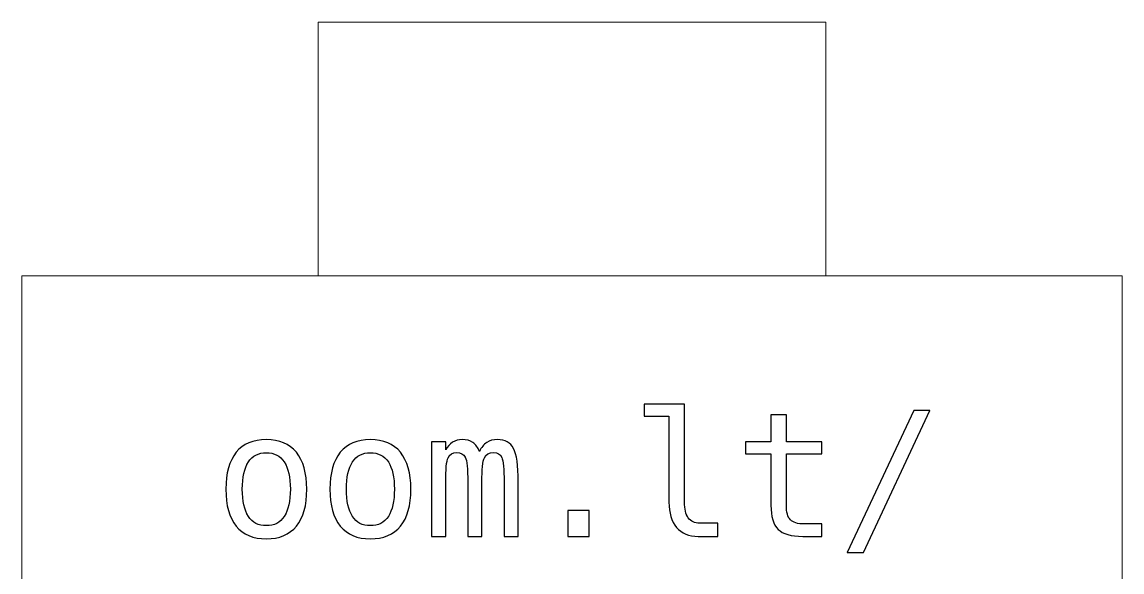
# Model space of a CAD drawing. Header units: centimetres. Extents: x -10.825 to -10.175, y -15.175 to -14.525.
# Drawn here: x -10.825 to -10.175, y -14.85 to -14.525 of the extents above; entities that cross this region are included whole.
import ezdxf

# ---------------------------------------------------------------- set-up
doc = ezdxf.new("R2010")
doc.units = ezdxf.units.CM
doc.header["$MEASUREMENT"] = 0
doc.layers.add('Layer 1', color=7, linetype='Continuous')

msp = doc.modelspace()

# ---------------------------------------------------------------- linework, layer by layer
at = {"layer": 'Layer 1', "color": 7, "lineweight": 9}
msp.add_open_spline([(-10.65, -14.675), (-10.65, -14.675), (-10.65, -14.525), (-10.65, -14.525), (-10.65, -14.525), (-10.65, -14.525), (-10.35, -14.525), (-10.35, -14.525), (-10.35, -14.525), (-10.35, -14.525), (-10.35, -14.675), (-10.35, -14.675), (-10.35, -14.675), (-10.35, -14.675), (-10.65, -14.675), (-10.65, -14.675)], degree=3, knots=[0, 0, 0, 0, 0.25, 0.25, 0.25, 0.25, 0.5, 0.5, 0.5, 0.5, 0.75, 0.75, 0.75, 0.75, 1, 1, 1, 1], dxfattribs=at)
at = {"layer": 'Layer 1', "color": 250, "lineweight": 9}
msp.add_open_spline([(-10.825, -15.025), (-10.825, -15.025), (-10.825, -14.675), (-10.825, -14.675), (-10.825, -14.675), (-10.825, -14.675), (-10.175, -14.675), (-10.175, -14.675), (-10.175, -14.675), (-10.175, -14.675), (-10.175, -15.025), (-10.175, -15.025), (-10.175, -15.025), (-10.175, -15.025), (-10.825, -15.025), (-10.825, -15.025)], degree=3, knots=[0, 0, 0, 0, 0.25, 0.25, 0.25, 0.25, 0.5, 0.5, 0.5, 0.5, 0.75, 0.75, 0.75, 0.75, 1, 1, 1, 1], dxfattribs=at)
at = {"layer": 'Layer 1', "color": 250}
for points, knots in [([(-10.43354, -14.8087), (-10.43354, -14.81282), (-10.43279, -14.81592), (-10.43128, -14.81801), (-10.43128, -14.81801), (-10.42976, -14.8201), (-10.42753, -14.82116), (-10.42457, -14.82116), (-10.42457, -14.82116), (-10.42457, -14.82116), (-10.41385, -14.82116), (-10.41385, -14.82116), (-10.41385, -14.82116), (-10.41385, -14.82116), (-10.41385, -14.82894), (-10.41385, -14.82894), (-10.41385, -14.82894), (-10.41385, -14.82894), (-10.42546, -14.82894), (-10.42546, -14.82894), (-10.42546, -14.82894), (-10.43095, -14.82894), (-10.43519, -14.82717), (-10.43821, -14.82365), (-10.43821, -14.82365), (-10.44122, -14.82012), (-10.44272, -14.81513), (-10.44272, -14.8087), (-10.44272, -14.8087), (-10.44272, -14.8087), (-10.44272, -14.75797), (-10.44272, -14.75797), (-10.44272, -14.75797), (-10.44272, -14.75797), (-10.45743, -14.75797), (-10.45743, -14.75797), (-10.45743, -14.75797), (-10.45743, -14.75797), (-10.45743, -14.75079), (-10.45743, -14.75079), (-10.45743, -14.75079), (-10.45743, -14.75079), (-10.43354, -14.75079), (-10.43354, -14.75079), (-10.43354, -14.75079), (-10.43354, -14.75079), (-10.43354, -14.8087), (-10.43354, -14.8087)], [0, 0, 0, 0, 0.083333, 0.083333, 0.083333, 0.083333, 0.166667, 0.166667, 0.166667, 0.166667, 0.25, 0.25, 0.25, 0.25, 0.333333, 0.333333, 0.333333, 0.333333, 0.416667, 0.416667, 0.416667, 0.416667, 0.5, 0.5, 0.5, 0.5, 0.583333, 0.583333, 0.583333, 0.583333, 0.666667, 0.666667, 0.666667, 0.666667, 0.75, 0.75, 0.75, 0.75, 0.833333, 0.833333, 0.833333, 0.833333, 0.916667, 0.916667, 0.916667, 0.916667, 1, 1, 1, 1]), ([(-10.43354, -14.8087), (-10.43354, -14.81282), (-10.43279, -14.81592), (-10.43128, -14.81801), (-10.43128, -14.81801), (-10.42976, -14.8201), (-10.42753, -14.82116), (-10.42457, -14.82116), (-10.42457, -14.82116), (-10.42457, -14.82116), (-10.41385, -14.82116), (-10.41385, -14.82116), (-10.41385, -14.82116), (-10.41385, -14.82116), (-10.41385, -14.82894), (-10.41385, -14.82894), (-10.41385, -14.82894), (-10.41385, -14.82894), (-10.42546, -14.82894), (-10.42546, -14.82894), (-10.42546, -14.82894), (-10.43095, -14.82894), (-10.43519, -14.82717), (-10.43821, -14.82365), (-10.43821, -14.82365), (-10.44122, -14.82012), (-10.44272, -14.81513), (-10.44272, -14.8087), (-10.44272, -14.8087), (-10.44272, -14.8087), (-10.44272, -14.75797), (-10.44272, -14.75797), (-10.44272, -14.75797), (-10.44272, -14.75797), (-10.45743, -14.75797), (-10.45743, -14.75797), (-10.45743, -14.75797), (-10.45743, -14.75797), (-10.45743, -14.75079), (-10.45743, -14.75079), (-10.45743, -14.75079), (-10.45743, -14.75079), (-10.43354, -14.75079), (-10.43354, -14.75079), (-10.43354, -14.75079), (-10.43354, -14.75079), (-10.43354, -14.8087), (-10.43354, -14.8087)], [0, 0, 0, 0, 0.083333, 0.083333, 0.083333, 0.083333, 0.166667, 0.166667, 0.166667, 0.166667, 0.25, 0.25, 0.25, 0.25, 0.333333, 0.333333, 0.333333, 0.333333, 0.416667, 0.416667, 0.416667, 0.416667, 0.5, 0.5, 0.5, 0.5, 0.583333, 0.583333, 0.583333, 0.583333, 0.666667, 0.666667, 0.666667, 0.666667, 0.75, 0.75, 0.75, 0.75, 0.833333, 0.833333, 0.833333, 0.833333, 0.916667, 0.916667, 0.916667, 0.916667, 1, 1, 1, 1]), ([(-10.29808, -14.75448), (-10.29808, -14.75448), (-10.2886, -14.75448), (-10.2886, -14.75448), (-10.2886, -14.75448), (-10.2886, -14.75448), (-10.32781, -14.83842), (-10.32781, -14.83842), (-10.32781, -14.83842), (-10.32781, -14.83842), (-10.33734, -14.83842), (-10.33734, -14.83842), (-10.33734, -14.83842), (-10.33734, -14.83842), (-10.29808, -14.75448), (-10.29808, -14.75448)], [0, 0, 0, 0, 0.25, 0.25, 0.25, 0.25, 0.5, 0.5, 0.5, 0.5, 0.75, 0.75, 0.75, 0.75, 1, 1, 1, 1]), ([(-10.29808, -14.75448), (-10.29808, -14.75448), (-10.2886, -14.75448), (-10.2886, -14.75448), (-10.2886, -14.75448), (-10.2886, -14.75448), (-10.32781, -14.83842), (-10.32781, -14.83842), (-10.32781, -14.83842), (-10.32781, -14.83842), (-10.33734, -14.83842), (-10.33734, -14.83842), (-10.33734, -14.83842), (-10.33734, -14.83842), (-10.29808, -14.75448), (-10.29808, -14.75448)], [0, 0, 0, 0, 0.25, 0.25, 0.25, 0.25, 0.5, 0.5, 0.5, 0.5, 0.75, 0.75, 0.75, 0.75, 1, 1, 1, 1]), ([(-10.3733, -14.75722), (-10.3733, -14.75722), (-10.3733, -14.77309), (-10.3733, -14.77309), (-10.3733, -14.77309), (-10.3733, -14.77309), (-10.35244, -14.77309), (-10.35244, -14.77309), (-10.35244, -14.77309), (-10.35244, -14.77309), (-10.35244, -14.78022), (-10.35244, -14.78022), (-10.35244, -14.78022), (-10.35244, -14.78022), (-10.3733, -14.78022), (-10.3733, -14.78022), (-10.3733, -14.78022), (-10.3733, -14.78022), (-10.3733, -14.81054), (-10.3733, -14.81054), (-10.3733, -14.81054), (-10.3733, -14.81466), (-10.37251, -14.81753), (-10.37095, -14.81915), (-10.37095, -14.81915), (-10.36938, -14.82079), (-10.36666, -14.8216), (-10.36277, -14.8216), (-10.36277, -14.8216), (-10.36277, -14.8216), (-10.35244, -14.8216), (-10.35244, -14.8216), (-10.35244, -14.8216), (-10.35244, -14.8216), (-10.35244, -14.82894), (-10.35244, -14.82894), (-10.35244, -14.82894), (-10.35244, -14.82894), (-10.36366, -14.82894), (-10.36366, -14.82894), (-10.36366, -14.82894), (-10.37055, -14.82894), (-10.37541, -14.82756), (-10.37823, -14.8248), (-10.37823, -14.8248), (-10.38106, -14.82205), (-10.38247, -14.81728), (-10.38247, -14.81054), (-10.38247, -14.81054), (-10.38247, -14.81054), (-10.38247, -14.78022), (-10.38247, -14.78022), (-10.38247, -14.78022), (-10.38247, -14.78022), (-10.39738, -14.78022), (-10.39738, -14.78022), (-10.39738, -14.78022), (-10.39738, -14.78022), (-10.39738, -14.77309), (-10.39738, -14.77309), (-10.39738, -14.77309), (-10.39738, -14.77309), (-10.38247, -14.77309), (-10.38247, -14.77309), (-10.38247, -14.77309), (-10.38247, -14.77309), (-10.38247, -14.75722), (-10.38247, -14.75722), (-10.38247, -14.75722), (-10.38247, -14.75722), (-10.3733, -14.75722), (-10.3733, -14.75722)], [0, 0, 0, 0, 0.055556, 0.055556, 0.055556, 0.055556, 0.111111, 0.111111, 0.111111, 0.111111, 0.166667, 0.166667, 0.166667, 0.166667, 0.222222, 0.222222, 0.222222, 0.222222, 0.277778, 0.277778, 0.277778, 0.277778, 0.333333, 0.333333, 0.333333, 0.333333, 0.388889, 0.388889, 0.388889, 0.388889, 0.444444, 0.444444, 0.444444, 0.444444, 0.5, 0.5, 0.5, 0.5, 0.555556, 0.555556, 0.555556, 0.555556, 0.611111, 0.611111, 0.611111, 0.611111, 0.666667, 0.666667, 0.666667, 0.666667, 0.722222, 0.722222, 0.722222, 0.722222, 0.777778, 0.777778, 0.777778, 0.777778, 0.833333, 0.833333, 0.833333, 0.833333, 0.888889, 0.888889, 0.888889, 0.888889, 0.944444, 0.944444, 0.944444, 0.944444, 1, 1, 1, 1]), ([(-10.3733, -14.75722), (-10.3733, -14.75722), (-10.3733, -14.77309), (-10.3733, -14.77309), (-10.3733, -14.77309), (-10.3733, -14.77309), (-10.35244, -14.77309), (-10.35244, -14.77309), (-10.35244, -14.77309), (-10.35244, -14.77309), (-10.35244, -14.78022), (-10.35244, -14.78022), (-10.35244, -14.78022), (-10.35244, -14.78022), (-10.3733, -14.78022), (-10.3733, -14.78022), (-10.3733, -14.78022), (-10.3733, -14.78022), (-10.3733, -14.81054), (-10.3733, -14.81054), (-10.3733, -14.81054), (-10.3733, -14.81466), (-10.37251, -14.81753), (-10.37095, -14.81915), (-10.37095, -14.81915), (-10.36938, -14.82079), (-10.36666, -14.8216), (-10.36277, -14.8216), (-10.36277, -14.8216), (-10.36277, -14.8216), (-10.35244, -14.8216), (-10.35244, -14.8216), (-10.35244, -14.8216), (-10.35244, -14.8216), (-10.35244, -14.82894), (-10.35244, -14.82894), (-10.35244, -14.82894), (-10.35244, -14.82894), (-10.36366, -14.82894), (-10.36366, -14.82894), (-10.36366, -14.82894), (-10.37055, -14.82894), (-10.37541, -14.82756), (-10.37823, -14.8248), (-10.37823, -14.8248), (-10.38106, -14.82205), (-10.38247, -14.81728), (-10.38247, -14.81054), (-10.38247, -14.81054), (-10.38247, -14.81054), (-10.38247, -14.78022), (-10.38247, -14.78022), (-10.38247, -14.78022), (-10.38247, -14.78022), (-10.39738, -14.78022), (-10.39738, -14.78022), (-10.39738, -14.78022), (-10.39738, -14.78022), (-10.39738, -14.77309), (-10.39738, -14.77309), (-10.39738, -14.77309), (-10.39738, -14.77309), (-10.38247, -14.77309), (-10.38247, -14.77309), (-10.38247, -14.77309), (-10.38247, -14.77309), (-10.38247, -14.75722), (-10.38247, -14.75722), (-10.38247, -14.75722), (-10.38247, -14.75722), (-10.3733, -14.75722), (-10.3733, -14.75722)], [0, 0, 0, 0, 0.055556, 0.055556, 0.055556, 0.055556, 0.111111, 0.111111, 0.111111, 0.111111, 0.166667, 0.166667, 0.166667, 0.166667, 0.222222, 0.222222, 0.222222, 0.222222, 0.277778, 0.277778, 0.277778, 0.277778, 0.333333, 0.333333, 0.333333, 0.333333, 0.388889, 0.388889, 0.388889, 0.388889, 0.444444, 0.444444, 0.444444, 0.444444, 0.5, 0.5, 0.5, 0.5, 0.555556, 0.555556, 0.555556, 0.555556, 0.611111, 0.611111, 0.611111, 0.611111, 0.666667, 0.666667, 0.666667, 0.666667, 0.722222, 0.722222, 0.722222, 0.722222, 0.777778, 0.777778, 0.777778, 0.777778, 0.833333, 0.833333, 0.833333, 0.833333, 0.888889, 0.888889, 0.888889, 0.888889, 0.944444, 0.944444, 0.944444, 0.944444, 1, 1, 1, 1]), ([(-10.68064, -14.77174), (-10.6729, -14.77174), (-10.66697, -14.77424), (-10.66287, -14.77927), (-10.66287, -14.77927), (-10.65877, -14.78429), (-10.65671, -14.79156), (-10.65671, -14.80106), (-10.65671, -14.80106), (-10.65671, -14.81061), (-10.65875, -14.81787), (-10.66284, -14.82288), (-10.66284, -14.82288), (-10.66694, -14.82788), (-10.67286, -14.83039), (-10.68064, -14.83039), (-10.68064, -14.83039), (-10.68841, -14.83039), (-10.69431, -14.82788), (-10.69842, -14.82288), (-10.69842, -14.82288), (-10.7025, -14.81787), (-10.70454, -14.81061), (-10.70454, -14.80106), (-10.70454, -14.80106), (-10.70454, -14.79156), (-10.7025, -14.78429), (-10.69842, -14.77927), (-10.69842, -14.77927), (-10.69431, -14.77424), (-10.68841, -14.77174), (-10.68064, -14.77174)], [0, 0, 0, 0, 0.125, 0.125, 0.125, 0.125, 0.25, 0.25, 0.25, 0.25, 0.375, 0.375, 0.375, 0.375, 0.5, 0.5, 0.5, 0.5, 0.625, 0.625, 0.625, 0.625, 0.75, 0.75, 0.75, 0.75, 0.875, 0.875, 0.875, 0.875, 1, 1, 1, 1]), ([(-10.68064, -14.77174), (-10.6729, -14.77174), (-10.66697, -14.77424), (-10.66287, -14.77927), (-10.66287, -14.77927), (-10.65877, -14.78429), (-10.65671, -14.79156), (-10.65671, -14.80106), (-10.65671, -14.80106), (-10.65671, -14.81061), (-10.65875, -14.81787), (-10.66284, -14.82288), (-10.66284, -14.82288), (-10.66694, -14.82788), (-10.67286, -14.83039), (-10.68064, -14.83039), (-10.68064, -14.83039), (-10.68841, -14.83039), (-10.69431, -14.82788), (-10.69842, -14.82288), (-10.69842, -14.82288), (-10.7025, -14.81787), (-10.70454, -14.81061), (-10.70454, -14.80106), (-10.70454, -14.80106), (-10.70454, -14.79156), (-10.7025, -14.78429), (-10.69842, -14.77927), (-10.69842, -14.77927), (-10.69431, -14.77424), (-10.68841, -14.77174), (-10.68064, -14.77174)], [0, 0, 0, 0, 0.125, 0.125, 0.125, 0.125, 0.25, 0.25, 0.25, 0.25, 0.375, 0.375, 0.375, 0.375, 0.5, 0.5, 0.5, 0.5, 0.625, 0.625, 0.625, 0.625, 0.75, 0.75, 0.75, 0.75, 0.875, 0.875, 0.875, 0.875, 1, 1, 1, 1]), ([(-10.61915, -14.77174), (-10.61141, -14.77174), (-10.60548, -14.77424), (-10.60138, -14.77927), (-10.60138, -14.77927), (-10.59728, -14.78429), (-10.59522, -14.79156), (-10.59522, -14.80106), (-10.59522, -14.80106), (-10.59522, -14.81061), (-10.59726, -14.81787), (-10.60135, -14.82288), (-10.60135, -14.82288), (-10.60545, -14.82788), (-10.61137, -14.83039), (-10.61915, -14.83039), (-10.61915, -14.83039), (-10.62692, -14.83039), (-10.63282, -14.82788), (-10.63693, -14.82288), (-10.63693, -14.82288), (-10.64101, -14.81787), (-10.64305, -14.81061), (-10.64305, -14.80106), (-10.64305, -14.80106), (-10.64305, -14.79156), (-10.64101, -14.78429), (-10.63693, -14.77927), (-10.63693, -14.77927), (-10.63282, -14.77424), (-10.62692, -14.77174), (-10.61915, -14.77174)], [0, 0, 0, 0, 0.125, 0.125, 0.125, 0.125, 0.25, 0.25, 0.25, 0.25, 0.375, 0.375, 0.375, 0.375, 0.5, 0.5, 0.5, 0.5, 0.625, 0.625, 0.625, 0.625, 0.75, 0.75, 0.75, 0.75, 0.875, 0.875, 0.875, 0.875, 1, 1, 1, 1]), ([(-10.61915, -14.77174), (-10.61141, -14.77174), (-10.60548, -14.77424), (-10.60138, -14.77927), (-10.60138, -14.77927), (-10.59728, -14.78429), (-10.59522, -14.79156), (-10.59522, -14.80106), (-10.59522, -14.80106), (-10.59522, -14.81061), (-10.59726, -14.81787), (-10.60135, -14.82288), (-10.60135, -14.82288), (-10.60545, -14.82788), (-10.61137, -14.83039), (-10.61915, -14.83039), (-10.61915, -14.83039), (-10.62692, -14.83039), (-10.63282, -14.82788), (-10.63693, -14.82288), (-10.63693, -14.82288), (-10.64101, -14.81787), (-10.64305, -14.81061), (-10.64305, -14.80106), (-10.64305, -14.80106), (-10.64305, -14.79156), (-10.64101, -14.78429), (-10.63693, -14.77927), (-10.63693, -14.77927), (-10.63282, -14.77424), (-10.62692, -14.77174), (-10.61915, -14.77174)], [0, 0, 0, 0, 0.125, 0.125, 0.125, 0.125, 0.25, 0.25, 0.25, 0.25, 0.375, 0.375, 0.375, 0.375, 0.5, 0.5, 0.5, 0.5, 0.625, 0.625, 0.625, 0.625, 0.75, 0.75, 0.75, 0.75, 0.875, 0.875, 0.875, 0.875, 1, 1, 1, 1]), ([(-10.55468, -14.77877), (-10.55356, -14.77637), (-10.55211, -14.7746), (-10.55036, -14.77346), (-10.55036, -14.77346), (-10.54862, -14.77232), (-10.54651, -14.77174), (-10.54406, -14.77174), (-10.54406, -14.77174), (-10.53957, -14.77174), (-10.5364, -14.77348), (-10.53456, -14.77695), (-10.53456, -14.77695), (-10.53271, -14.78042), (-10.53179, -14.78696), (-10.53179, -14.79658), (-10.53179, -14.79658), (-10.53179, -14.79658), (-10.53179, -14.82894), (-10.53179, -14.82894), (-10.53179, -14.82894), (-10.53179, -14.82894), (-10.54016, -14.82894), (-10.54016, -14.82894), (-10.54016, -14.82894), (-10.54016, -14.82894), (-10.54016, -14.79697), (-10.54016, -14.79697), (-10.54016, -14.79697), (-10.54016, -14.78909), (-10.54061, -14.7842), (-10.54149, -14.78228), (-10.54149, -14.78228), (-10.54236, -14.78037), (-10.54398, -14.77942), (-10.54631, -14.77942), (-10.54631, -14.77942), (-10.54896, -14.77942), (-10.55079, -14.78044), (-10.55177, -14.78248), (-10.55177, -14.78248), (-10.55274, -14.78453), (-10.55324, -14.78936), (-10.55324, -14.79697), (-10.55324, -14.79697), (-10.55324, -14.79697), (-10.55324, -14.82894), (-10.55324, -14.82894), (-10.55324, -14.82894), (-10.55324, -14.82894), (-10.56161, -14.82894), (-10.56161, -14.82894), (-10.56161, -14.82894), (-10.56161, -14.82894), (-10.56161, -14.79697), (-10.56161, -14.79697), (-10.56161, -14.79697), (-10.56161, -14.78899), (-10.56209, -14.78407), (-10.56304, -14.78221), (-10.56304, -14.78221), (-10.56398, -14.78036), (-10.56568, -14.77942), (-10.56815, -14.77942), (-10.56815, -14.77942), (-10.57058, -14.77942), (-10.57227, -14.78044), (-10.57321, -14.78248), (-10.57321, -14.78248), (-10.57416, -14.78453), (-10.57464, -14.78936), (-10.57464, -14.79697), (-10.57464, -14.79697), (-10.57464, -14.79697), (-10.57464, -14.82894), (-10.57464, -14.82894), (-10.57464, -14.82894), (-10.57464, -14.82894), (-10.58296, -14.82894), (-10.58296, -14.82894), (-10.58296, -14.82894), (-10.58296, -14.82894), (-10.58296, -14.77309), (-10.58296, -14.77309), (-10.58296, -14.77309), (-10.58296, -14.77309), (-10.57464, -14.77309), (-10.57464, -14.77309), (-10.57464, -14.77309), (-10.57464, -14.77309), (-10.57464, -14.77787), (-10.57464, -14.77787), (-10.57464, -14.77787), (-10.57355, -14.77588), (-10.57217, -14.77436), (-10.57052, -14.77331), (-10.57052, -14.77331), (-10.56888, -14.77227), (-10.56701, -14.77174), (-10.56491, -14.77174), (-10.56491, -14.77174), (-10.56238, -14.77174), (-10.56028, -14.77232), (-10.5586, -14.77348), (-10.5586, -14.77348), (-10.55691, -14.77465), (-10.55562, -14.77641), (-10.55468, -14.77877)], [0, 0, 0, 0, 0.037037, 0.037037, 0.037037, 0.037037, 0.074074, 0.074074, 0.074074, 0.074074, 0.111111, 0.111111, 0.111111, 0.111111, 0.148148, 0.148148, 0.148148, 0.148148, 0.185185, 0.185185, 0.185185, 0.185185, 0.222222, 0.222222, 0.222222, 0.222222, 0.259259, 0.259259, 0.259259, 0.259259, 0.296296, 0.296296, 0.296296, 0.296296, 0.333333, 0.333333, 0.333333, 0.333333, 0.37037, 0.37037, 0.37037, 0.37037, 0.407407, 0.407407, 0.407407, 0.407407, 0.444444, 0.444444, 0.444444, 0.444444, 0.481481, 0.481481, 0.481481, 0.481481, 0.518519, 0.518519, 0.518519, 0.518519, 0.555556, 0.555556, 0.555556, 0.555556, 0.592593, 0.592593, 0.592593, 0.592593, 0.62963, 0.62963, 0.62963, 0.62963, 0.666667, 0.666667, 0.666667, 0.666667, 0.703704, 0.703704, 0.703704, 0.703704, 0.740741, 0.740741, 0.740741, 0.740741, 0.777778, 0.777778, 0.777778, 0.777778, 0.814815, 0.814815, 0.814815, 0.814815, 0.851852, 0.851852, 0.851852, 0.851852, 0.888889, 0.888889, 0.888889, 0.888889, 0.925926, 0.925926, 0.925926, 0.925926, 0.962963, 0.962963, 0.962963, 0.962963, 1, 1, 1, 1]), ([(-10.55468, -14.77877), (-10.55356, -14.77637), (-10.55211, -14.7746), (-10.55036, -14.77346), (-10.55036, -14.77346), (-10.54862, -14.77232), (-10.54651, -14.77174), (-10.54406, -14.77174), (-10.54406, -14.77174), (-10.53957, -14.77174), (-10.5364, -14.77348), (-10.53456, -14.77695), (-10.53456, -14.77695), (-10.53271, -14.78042), (-10.53179, -14.78696), (-10.53179, -14.79658), (-10.53179, -14.79658), (-10.53179, -14.79658), (-10.53179, -14.82894), (-10.53179, -14.82894), (-10.53179, -14.82894), (-10.53179, -14.82894), (-10.54016, -14.82894), (-10.54016, -14.82894), (-10.54016, -14.82894), (-10.54016, -14.82894), (-10.54016, -14.79697), (-10.54016, -14.79697), (-10.54016, -14.79697), (-10.54016, -14.78909), (-10.54061, -14.7842), (-10.54149, -14.78228), (-10.54149, -14.78228), (-10.54236, -14.78037), (-10.54398, -14.77942), (-10.54631, -14.77942), (-10.54631, -14.77942), (-10.54896, -14.77942), (-10.55079, -14.78044), (-10.55177, -14.78248), (-10.55177, -14.78248), (-10.55274, -14.78453), (-10.55324, -14.78936), (-10.55324, -14.79697), (-10.55324, -14.79697), (-10.55324, -14.79697), (-10.55324, -14.82894), (-10.55324, -14.82894), (-10.55324, -14.82894), (-10.55324, -14.82894), (-10.56161, -14.82894), (-10.56161, -14.82894), (-10.56161, -14.82894), (-10.56161, -14.82894), (-10.56161, -14.79697), (-10.56161, -14.79697), (-10.56161, -14.79697), (-10.56161, -14.78899), (-10.56209, -14.78407), (-10.56304, -14.78221), (-10.56304, -14.78221), (-10.56398, -14.78036), (-10.56568, -14.77942), (-10.56815, -14.77942), (-10.56815, -14.77942), (-10.57058, -14.77942), (-10.57227, -14.78044), (-10.57321, -14.78248), (-10.57321, -14.78248), (-10.57416, -14.78453), (-10.57464, -14.78936), (-10.57464, -14.79697), (-10.57464, -14.79697), (-10.57464, -14.79697), (-10.57464, -14.82894), (-10.57464, -14.82894), (-10.57464, -14.82894), (-10.57464, -14.82894), (-10.58296, -14.82894), (-10.58296, -14.82894), (-10.58296, -14.82894), (-10.58296, -14.82894), (-10.58296, -14.77309), (-10.58296, -14.77309), (-10.58296, -14.77309), (-10.58296, -14.77309), (-10.57464, -14.77309), (-10.57464, -14.77309), (-10.57464, -14.77309), (-10.57464, -14.77309), (-10.57464, -14.77787), (-10.57464, -14.77787), (-10.57464, -14.77787), (-10.57355, -14.77588), (-10.57217, -14.77436), (-10.57052, -14.77331), (-10.57052, -14.77331), (-10.56888, -14.77227), (-10.56701, -14.77174), (-10.56491, -14.77174), (-10.56491, -14.77174), (-10.56238, -14.77174), (-10.56028, -14.77232), (-10.5586, -14.77348), (-10.5586, -14.77348), (-10.55691, -14.77465), (-10.55562, -14.77641), (-10.55468, -14.77877)], [0, 0, 0, 0, 0.037037, 0.037037, 0.037037, 0.037037, 0.074074, 0.074074, 0.074074, 0.074074, 0.111111, 0.111111, 0.111111, 0.111111, 0.148148, 0.148148, 0.148148, 0.148148, 0.185185, 0.185185, 0.185185, 0.185185, 0.222222, 0.222222, 0.222222, 0.222222, 0.259259, 0.259259, 0.259259, 0.259259, 0.296296, 0.296296, 0.296296, 0.296296, 0.333333, 0.333333, 0.333333, 0.333333, 0.37037, 0.37037, 0.37037, 0.37037, 0.407407, 0.407407, 0.407407, 0.407407, 0.444444, 0.444444, 0.444444, 0.444444, 0.481481, 0.481481, 0.481481, 0.481481, 0.518519, 0.518519, 0.518519, 0.518519, 0.555556, 0.555556, 0.555556, 0.555556, 0.592593, 0.592593, 0.592593, 0.592593, 0.62963, 0.62963, 0.62963, 0.62963, 0.666667, 0.666667, 0.666667, 0.666667, 0.703704, 0.703704, 0.703704, 0.703704, 0.740741, 0.740741, 0.740741, 0.740741, 0.777778, 0.777778, 0.777778, 0.777778, 0.814815, 0.814815, 0.814815, 0.814815, 0.851852, 0.851852, 0.851852, 0.851852, 0.888889, 0.888889, 0.888889, 0.888889, 0.925926, 0.925926, 0.925926, 0.925926, 0.962963, 0.962963, 0.962963, 0.962963, 1, 1, 1, 1]), ([(-10.68064, -14.77952), (-10.68531, -14.77952), (-10.68883, -14.78133), (-10.69123, -14.78495), (-10.69123, -14.78495), (-10.69363, -14.78858), (-10.69482, -14.79396), (-10.69482, -14.80106), (-10.69482, -14.80106), (-10.69482, -14.80814), (-10.69363, -14.8135), (-10.69123, -14.81714), (-10.69123, -14.81714), (-10.68883, -14.82079), (-10.68531, -14.82261), (-10.68064, -14.82261), (-10.68064, -14.82261), (-10.67596, -14.82261), (-10.67242, -14.82079), (-10.67002, -14.81714), (-10.67002, -14.81714), (-10.66762, -14.8135), (-10.66643, -14.80814), (-10.66643, -14.80106), (-10.66643, -14.80106), (-10.66643, -14.79396), (-10.66762, -14.78858), (-10.67002, -14.78495), (-10.67002, -14.78495), (-10.67242, -14.78133), (-10.67596, -14.77952), (-10.68064, -14.77952)], [0, 0, 0, 0, 0.125, 0.125, 0.125, 0.125, 0.25, 0.25, 0.25, 0.25, 0.375, 0.375, 0.375, 0.375, 0.5, 0.5, 0.5, 0.5, 0.625, 0.625, 0.625, 0.625, 0.75, 0.75, 0.75, 0.75, 0.875, 0.875, 0.875, 0.875, 1, 1, 1, 1]), ([(-10.68064, -14.77952), (-10.68531, -14.77952), (-10.68883, -14.78133), (-10.69123, -14.78495), (-10.69123, -14.78495), (-10.69363, -14.78858), (-10.69482, -14.79396), (-10.69482, -14.80106), (-10.69482, -14.80106), (-10.69482, -14.80814), (-10.69363, -14.8135), (-10.69123, -14.81714), (-10.69123, -14.81714), (-10.68883, -14.82079), (-10.68531, -14.82261), (-10.68064, -14.82261), (-10.68064, -14.82261), (-10.67596, -14.82261), (-10.67242, -14.82079), (-10.67002, -14.81714), (-10.67002, -14.81714), (-10.66762, -14.8135), (-10.66643, -14.80814), (-10.66643, -14.80106), (-10.66643, -14.80106), (-10.66643, -14.79396), (-10.66762, -14.78858), (-10.67002, -14.78495), (-10.67002, -14.78495), (-10.67242, -14.78133), (-10.67596, -14.77952), (-10.68064, -14.77952)], [0, 0, 0, 0, 0.125, 0.125, 0.125, 0.125, 0.25, 0.25, 0.25, 0.25, 0.375, 0.375, 0.375, 0.375, 0.5, 0.5, 0.5, 0.5, 0.625, 0.625, 0.625, 0.625, 0.75, 0.75, 0.75, 0.75, 0.875, 0.875, 0.875, 0.875, 1, 1, 1, 1]), ([(-10.61915, -14.77952), (-10.62382, -14.77952), (-10.62734, -14.78133), (-10.62974, -14.78495), (-10.62974, -14.78495), (-10.63214, -14.78858), (-10.63333, -14.79396), (-10.63333, -14.80106), (-10.63333, -14.80106), (-10.63333, -14.80814), (-10.63214, -14.8135), (-10.62974, -14.81714), (-10.62974, -14.81714), (-10.62734, -14.82079), (-10.62382, -14.82261), (-10.61915, -14.82261), (-10.61915, -14.82261), (-10.61447, -14.82261), (-10.61093, -14.82079), (-10.60853, -14.81714), (-10.60853, -14.81714), (-10.60613, -14.8135), (-10.60494, -14.80814), (-10.60494, -14.80106), (-10.60494, -14.80106), (-10.60494, -14.79396), (-10.60613, -14.78858), (-10.60853, -14.78495), (-10.60853, -14.78495), (-10.61093, -14.78133), (-10.61447, -14.77952), (-10.61915, -14.77952)], [0, 0, 0, 0, 0.125, 0.125, 0.125, 0.125, 0.25, 0.25, 0.25, 0.25, 0.375, 0.375, 0.375, 0.375, 0.5, 0.5, 0.5, 0.5, 0.625, 0.625, 0.625, 0.625, 0.75, 0.75, 0.75, 0.75, 0.875, 0.875, 0.875, 0.875, 1, 1, 1, 1]), ([(-10.61915, -14.77952), (-10.62382, -14.77952), (-10.62734, -14.78133), (-10.62974, -14.78495), (-10.62974, -14.78495), (-10.63214, -14.78858), (-10.63333, -14.79396), (-10.63333, -14.80106), (-10.63333, -14.80106), (-10.63333, -14.80814), (-10.63214, -14.8135), (-10.62974, -14.81714), (-10.62974, -14.81714), (-10.62734, -14.82079), (-10.62382, -14.82261), (-10.61915, -14.82261), (-10.61915, -14.82261), (-10.61447, -14.82261), (-10.61093, -14.82079), (-10.60853, -14.81714), (-10.60853, -14.81714), (-10.60613, -14.8135), (-10.60494, -14.80814), (-10.60494, -14.80106), (-10.60494, -14.80106), (-10.60494, -14.79396), (-10.60613, -14.78858), (-10.60853, -14.78495), (-10.60853, -14.78495), (-10.61093, -14.78133), (-10.61447, -14.77952), (-10.61915, -14.77952)], [0, 0, 0, 0, 0.125, 0.125, 0.125, 0.125, 0.25, 0.25, 0.25, 0.25, 0.375, 0.375, 0.375, 0.375, 0.5, 0.5, 0.5, 0.5, 0.625, 0.625, 0.625, 0.625, 0.75, 0.75, 0.75, 0.75, 0.875, 0.875, 0.875, 0.875, 1, 1, 1, 1]), ([(-10.50251, -14.81372), (-10.50251, -14.81372), (-10.48994, -14.81372), (-10.48994, -14.81372), (-10.48994, -14.81372), (-10.48994, -14.81372), (-10.48994, -14.82894), (-10.48994, -14.82894), (-10.48994, -14.82894), (-10.48994, -14.82894), (-10.50251, -14.82894), (-10.50251, -14.82894), (-10.50251, -14.82894), (-10.50251, -14.82894), (-10.50251, -14.81372), (-10.50251, -14.81372)], [0, 0, 0, 0, 0.25, 0.25, 0.25, 0.25, 0.5, 0.5, 0.5, 0.5, 0.75, 0.75, 0.75, 0.75, 1, 1, 1, 1]), ([(-10.50251, -14.81372), (-10.50251, -14.81372), (-10.48994, -14.81372), (-10.48994, -14.81372), (-10.48994, -14.81372), (-10.48994, -14.81372), (-10.48994, -14.82894), (-10.48994, -14.82894), (-10.48994, -14.82894), (-10.48994, -14.82894), (-10.50251, -14.82894), (-10.50251, -14.82894), (-10.50251, -14.82894), (-10.50251, -14.82894), (-10.50251, -14.81372), (-10.50251, -14.81372)], [0, 0, 0, 0, 0.25, 0.25, 0.25, 0.25, 0.5, 0.5, 0.5, 0.5, 0.75, 0.75, 0.75, 0.75, 1, 1, 1, 1])]:
    msp.add_open_spline(points, degree=3, knots=knots, dxfattribs=at)
at = {"layer": 'Layer 1', "color": 7, "lineweight": 20}
for points, knots in [([(-10.43354, -14.8087), (-10.43354, -14.81282), (-10.43279, -14.81592), (-10.43128, -14.81801), (-10.43128, -14.81801), (-10.42976, -14.8201), (-10.42753, -14.82116), (-10.42457, -14.82116), (-10.42457, -14.82116), (-10.42457, -14.82116), (-10.41385, -14.82116), (-10.41385, -14.82116), (-10.41385, -14.82116), (-10.41385, -14.82116), (-10.41385, -14.82894), (-10.41385, -14.82894), (-10.41385, -14.82894), (-10.41385, -14.82894), (-10.42546, -14.82894), (-10.42546, -14.82894), (-10.42546, -14.82894), (-10.43095, -14.82894), (-10.43519, -14.82717), (-10.43821, -14.82365), (-10.43821, -14.82365), (-10.44122, -14.82012), (-10.44272, -14.81513), (-10.44272, -14.8087), (-10.44272, -14.8087), (-10.44272, -14.8087), (-10.44272, -14.75797), (-10.44272, -14.75797), (-10.44272, -14.75797), (-10.44272, -14.75797), (-10.45743, -14.75797), (-10.45743, -14.75797), (-10.45743, -14.75797), (-10.45743, -14.75797), (-10.45743, -14.75079), (-10.45743, -14.75079), (-10.45743, -14.75079), (-10.45743, -14.75079), (-10.43354, -14.75079), (-10.43354, -14.75079), (-10.43354, -14.75079), (-10.43354, -14.75079), (-10.43354, -14.8087), (-10.43354, -14.8087)], [0, 0, 0, 0, 0.083333, 0.083333, 0.083333, 0.083333, 0.166667, 0.166667, 0.166667, 0.166667, 0.25, 0.25, 0.25, 0.25, 0.333333, 0.333333, 0.333333, 0.333333, 0.416667, 0.416667, 0.416667, 0.416667, 0.5, 0.5, 0.5, 0.5, 0.583333, 0.583333, 0.583333, 0.583333, 0.666667, 0.666667, 0.666667, 0.666667, 0.75, 0.75, 0.75, 0.75, 0.833333, 0.833333, 0.833333, 0.833333, 0.916667, 0.916667, 0.916667, 0.916667, 1, 1, 1, 1]), ([(-10.29808, -14.75448), (-10.29808, -14.75448), (-10.2886, -14.75448), (-10.2886, -14.75448), (-10.2886, -14.75448), (-10.2886, -14.75448), (-10.32781, -14.83842), (-10.32781, -14.83842), (-10.32781, -14.83842), (-10.32781, -14.83842), (-10.33734, -14.83842), (-10.33734, -14.83842), (-10.33734, -14.83842), (-10.33734, -14.83842), (-10.29808, -14.75448), (-10.29808, -14.75448)], [0, 0, 0, 0, 0.25, 0.25, 0.25, 0.25, 0.5, 0.5, 0.5, 0.5, 0.75, 0.75, 0.75, 0.75, 1, 1, 1, 1]), ([(-10.3733, -14.75722), (-10.3733, -14.75722), (-10.3733, -14.77309), (-10.3733, -14.77309), (-10.3733, -14.77309), (-10.3733, -14.77309), (-10.35244, -14.77309), (-10.35244, -14.77309), (-10.35244, -14.77309), (-10.35244, -14.77309), (-10.35244, -14.78022), (-10.35244, -14.78022), (-10.35244, -14.78022), (-10.35244, -14.78022), (-10.3733, -14.78022), (-10.3733, -14.78022), (-10.3733, -14.78022), (-10.3733, -14.78022), (-10.3733, -14.81054), (-10.3733, -14.81054), (-10.3733, -14.81054), (-10.3733, -14.81466), (-10.37251, -14.81753), (-10.37095, -14.81915), (-10.37095, -14.81915), (-10.36938, -14.82079), (-10.36666, -14.8216), (-10.36277, -14.8216), (-10.36277, -14.8216), (-10.36277, -14.8216), (-10.35244, -14.8216), (-10.35244, -14.8216), (-10.35244, -14.8216), (-10.35244, -14.8216), (-10.35244, -14.82894), (-10.35244, -14.82894), (-10.35244, -14.82894), (-10.35244, -14.82894), (-10.36366, -14.82894), (-10.36366, -14.82894), (-10.36366, -14.82894), (-10.37055, -14.82894), (-10.37541, -14.82756), (-10.37823, -14.8248), (-10.37823, -14.8248), (-10.38106, -14.82205), (-10.38247, -14.81728), (-10.38247, -14.81054), (-10.38247, -14.81054), (-10.38247, -14.81054), (-10.38247, -14.78022), (-10.38247, -14.78022), (-10.38247, -14.78022), (-10.38247, -14.78022), (-10.39738, -14.78022), (-10.39738, -14.78022), (-10.39738, -14.78022), (-10.39738, -14.78022), (-10.39738, -14.77309), (-10.39738, -14.77309), (-10.39738, -14.77309), (-10.39738, -14.77309), (-10.38247, -14.77309), (-10.38247, -14.77309), (-10.38247, -14.77309), (-10.38247, -14.77309), (-10.38247, -14.75722), (-10.38247, -14.75722), (-10.38247, -14.75722), (-10.38247, -14.75722), (-10.3733, -14.75722), (-10.3733, -14.75722)], [0, 0, 0, 0, 0.055556, 0.055556, 0.055556, 0.055556, 0.111111, 0.111111, 0.111111, 0.111111, 0.166667, 0.166667, 0.166667, 0.166667, 0.222222, 0.222222, 0.222222, 0.222222, 0.277778, 0.277778, 0.277778, 0.277778, 0.333333, 0.333333, 0.333333, 0.333333, 0.388889, 0.388889, 0.388889, 0.388889, 0.444444, 0.444444, 0.444444, 0.444444, 0.5, 0.5, 0.5, 0.5, 0.555556, 0.555556, 0.555556, 0.555556, 0.611111, 0.611111, 0.611111, 0.611111, 0.666667, 0.666667, 0.666667, 0.666667, 0.722222, 0.722222, 0.722222, 0.722222, 0.777778, 0.777778, 0.777778, 0.777778, 0.833333, 0.833333, 0.833333, 0.833333, 0.888889, 0.888889, 0.888889, 0.888889, 0.944444, 0.944444, 0.944444, 0.944444, 1, 1, 1, 1]), ([(-10.68064, -14.77174), (-10.6729, -14.77174), (-10.66697, -14.77424), (-10.66287, -14.77927), (-10.66287, -14.77927), (-10.65877, -14.78429), (-10.65671, -14.79156), (-10.65671, -14.80106), (-10.65671, -14.80106), (-10.65671, -14.81061), (-10.65875, -14.81787), (-10.66284, -14.82288), (-10.66284, -14.82288), (-10.66694, -14.82788), (-10.67286, -14.83039), (-10.68064, -14.83039), (-10.68064, -14.83039), (-10.68841, -14.83039), (-10.69431, -14.82788), (-10.69842, -14.82288), (-10.69842, -14.82288), (-10.7025, -14.81787), (-10.70454, -14.81061), (-10.70454, -14.80106), (-10.70454, -14.80106), (-10.70454, -14.79156), (-10.7025, -14.78429), (-10.69842, -14.77927), (-10.69842, -14.77927), (-10.69431, -14.77424), (-10.68841, -14.77174), (-10.68064, -14.77174)], [0, 0, 0, 0, 0.125, 0.125, 0.125, 0.125, 0.25, 0.25, 0.25, 0.25, 0.375, 0.375, 0.375, 0.375, 0.5, 0.5, 0.5, 0.5, 0.625, 0.625, 0.625, 0.625, 0.75, 0.75, 0.75, 0.75, 0.875, 0.875, 0.875, 0.875, 1, 1, 1, 1]), ([(-10.61915, -14.77174), (-10.61141, -14.77174), (-10.60548, -14.77424), (-10.60138, -14.77927), (-10.60138, -14.77927), (-10.59728, -14.78429), (-10.59522, -14.79156), (-10.59522, -14.80106), (-10.59522, -14.80106), (-10.59522, -14.81061), (-10.59726, -14.81787), (-10.60135, -14.82288), (-10.60135, -14.82288), (-10.60545, -14.82788), (-10.61137, -14.83039), (-10.61915, -14.83039), (-10.61915, -14.83039), (-10.62692, -14.83039), (-10.63282, -14.82788), (-10.63693, -14.82288), (-10.63693, -14.82288), (-10.64101, -14.81787), (-10.64305, -14.81061), (-10.64305, -14.80106), (-10.64305, -14.80106), (-10.64305, -14.79156), (-10.64101, -14.78429), (-10.63693, -14.77927), (-10.63693, -14.77927), (-10.63282, -14.77424), (-10.62692, -14.77174), (-10.61915, -14.77174)], [0, 0, 0, 0, 0.125, 0.125, 0.125, 0.125, 0.25, 0.25, 0.25, 0.25, 0.375, 0.375, 0.375, 0.375, 0.5, 0.5, 0.5, 0.5, 0.625, 0.625, 0.625, 0.625, 0.75, 0.75, 0.75, 0.75, 0.875, 0.875, 0.875, 0.875, 1, 1, 1, 1]), ([(-10.55468, -14.77877), (-10.55356, -14.77637), (-10.55211, -14.7746), (-10.55036, -14.77346), (-10.55036, -14.77346), (-10.54862, -14.77232), (-10.54651, -14.77174), (-10.54406, -14.77174), (-10.54406, -14.77174), (-10.53957, -14.77174), (-10.5364, -14.77348), (-10.53456, -14.77695), (-10.53456, -14.77695), (-10.53271, -14.78042), (-10.53179, -14.78696), (-10.53179, -14.79658), (-10.53179, -14.79658), (-10.53179, -14.79658), (-10.53179, -14.82894), (-10.53179, -14.82894), (-10.53179, -14.82894), (-10.53179, -14.82894), (-10.54016, -14.82894), (-10.54016, -14.82894), (-10.54016, -14.82894), (-10.54016, -14.82894), (-10.54016, -14.79697), (-10.54016, -14.79697), (-10.54016, -14.79697), (-10.54016, -14.78909), (-10.54061, -14.7842), (-10.54149, -14.78228), (-10.54149, -14.78228), (-10.54236, -14.78037), (-10.54398, -14.77942), (-10.54631, -14.77942), (-10.54631, -14.77942), (-10.54896, -14.77942), (-10.55079, -14.78044), (-10.55177, -14.78248), (-10.55177, -14.78248), (-10.55274, -14.78453), (-10.55324, -14.78936), (-10.55324, -14.79697), (-10.55324, -14.79697), (-10.55324, -14.79697), (-10.55324, -14.82894), (-10.55324, -14.82894), (-10.55324, -14.82894), (-10.55324, -14.82894), (-10.56161, -14.82894), (-10.56161, -14.82894), (-10.56161, -14.82894), (-10.56161, -14.82894), (-10.56161, -14.79697), (-10.56161, -14.79697), (-10.56161, -14.79697), (-10.56161, -14.78899), (-10.56209, -14.78407), (-10.56304, -14.78221), (-10.56304, -14.78221), (-10.56398, -14.78036), (-10.56568, -14.77942), (-10.56815, -14.77942), (-10.56815, -14.77942), (-10.57058, -14.77942), (-10.57227, -14.78044), (-10.57321, -14.78248), (-10.57321, -14.78248), (-10.57416, -14.78453), (-10.57464, -14.78936), (-10.57464, -14.79697), (-10.57464, -14.79697), (-10.57464, -14.79697), (-10.57464, -14.82894), (-10.57464, -14.82894), (-10.57464, -14.82894), (-10.57464, -14.82894), (-10.58296, -14.82894), (-10.58296, -14.82894), (-10.58296, -14.82894), (-10.58296, -14.82894), (-10.58296, -14.77309), (-10.58296, -14.77309), (-10.58296, -14.77309), (-10.58296, -14.77309), (-10.57464, -14.77309), (-10.57464, -14.77309), (-10.57464, -14.77309), (-10.57464, -14.77309), (-10.57464, -14.77787), (-10.57464, -14.77787), (-10.57464, -14.77787), (-10.57355, -14.77588), (-10.57217, -14.77436), (-10.57052, -14.77331), (-10.57052, -14.77331), (-10.56888, -14.77227), (-10.56701, -14.77174), (-10.56491, -14.77174), (-10.56491, -14.77174), (-10.56238, -14.77174), (-10.56028, -14.77232), (-10.5586, -14.77348), (-10.5586, -14.77348), (-10.55691, -14.77465), (-10.55562, -14.77641), (-10.55468, -14.77877)], [0, 0, 0, 0, 0.037037, 0.037037, 0.037037, 0.037037, 0.074074, 0.074074, 0.074074, 0.074074, 0.111111, 0.111111, 0.111111, 0.111111, 0.148148, 0.148148, 0.148148, 0.148148, 0.185185, 0.185185, 0.185185, 0.185185, 0.222222, 0.222222, 0.222222, 0.222222, 0.259259, 0.259259, 0.259259, 0.259259, 0.296296, 0.296296, 0.296296, 0.296296, 0.333333, 0.333333, 0.333333, 0.333333, 0.37037, 0.37037, 0.37037, 0.37037, 0.407407, 0.407407, 0.407407, 0.407407, 0.444444, 0.444444, 0.444444, 0.444444, 0.481481, 0.481481, 0.481481, 0.481481, 0.518519, 0.518519, 0.518519, 0.518519, 0.555556, 0.555556, 0.555556, 0.555556, 0.592593, 0.592593, 0.592593, 0.592593, 0.62963, 0.62963, 0.62963, 0.62963, 0.666667, 0.666667, 0.666667, 0.666667, 0.703704, 0.703704, 0.703704, 0.703704, 0.740741, 0.740741, 0.740741, 0.740741, 0.777778, 0.777778, 0.777778, 0.777778, 0.814815, 0.814815, 0.814815, 0.814815, 0.851852, 0.851852, 0.851852, 0.851852, 0.888889, 0.888889, 0.888889, 0.888889, 0.925926, 0.925926, 0.925926, 0.925926, 0.962963, 0.962963, 0.962963, 0.962963, 1, 1, 1, 1]), ([(-10.68064, -14.77952), (-10.68531, -14.77952), (-10.68883, -14.78133), (-10.69123, -14.78495), (-10.69123, -14.78495), (-10.69363, -14.78858), (-10.69482, -14.79396), (-10.69482, -14.80106), (-10.69482, -14.80106), (-10.69482, -14.80814), (-10.69363, -14.8135), (-10.69123, -14.81714), (-10.69123, -14.81714), (-10.68883, -14.82079), (-10.68531, -14.82261), (-10.68064, -14.82261), (-10.68064, -14.82261), (-10.67596, -14.82261), (-10.67242, -14.82079), (-10.67002, -14.81714), (-10.67002, -14.81714), (-10.66762, -14.8135), (-10.66643, -14.80814), (-10.66643, -14.80106), (-10.66643, -14.80106), (-10.66643, -14.79396), (-10.66762, -14.78858), (-10.67002, -14.78495), (-10.67002, -14.78495), (-10.67242, -14.78133), (-10.67596, -14.77952), (-10.68064, -14.77952)], [0, 0, 0, 0, 0.125, 0.125, 0.125, 0.125, 0.25, 0.25, 0.25, 0.25, 0.375, 0.375, 0.375, 0.375, 0.5, 0.5, 0.5, 0.5, 0.625, 0.625, 0.625, 0.625, 0.75, 0.75, 0.75, 0.75, 0.875, 0.875, 0.875, 0.875, 1, 1, 1, 1]), ([(-10.61915, -14.77952), (-10.62382, -14.77952), (-10.62734, -14.78133), (-10.62974, -14.78495), (-10.62974, -14.78495), (-10.63214, -14.78858), (-10.63333, -14.79396), (-10.63333, -14.80106), (-10.63333, -14.80106), (-10.63333, -14.80814), (-10.63214, -14.8135), (-10.62974, -14.81714), (-10.62974, -14.81714), (-10.62734, -14.82079), (-10.62382, -14.82261), (-10.61915, -14.82261), (-10.61915, -14.82261), (-10.61447, -14.82261), (-10.61093, -14.82079), (-10.60853, -14.81714), (-10.60853, -14.81714), (-10.60613, -14.8135), (-10.60494, -14.80814), (-10.60494, -14.80106), (-10.60494, -14.80106), (-10.60494, -14.79396), (-10.60613, -14.78858), (-10.60853, -14.78495), (-10.60853, -14.78495), (-10.61093, -14.78133), (-10.61447, -14.77952), (-10.61915, -14.77952)], [0, 0, 0, 0, 0.125, 0.125, 0.125, 0.125, 0.25, 0.25, 0.25, 0.25, 0.375, 0.375, 0.375, 0.375, 0.5, 0.5, 0.5, 0.5, 0.625, 0.625, 0.625, 0.625, 0.75, 0.75, 0.75, 0.75, 0.875, 0.875, 0.875, 0.875, 1, 1, 1, 1]), ([(-10.50251, -14.81372), (-10.50251, -14.81372), (-10.48994, -14.81372), (-10.48994, -14.81372), (-10.48994, -14.81372), (-10.48994, -14.81372), (-10.48994, -14.82894), (-10.48994, -14.82894), (-10.48994, -14.82894), (-10.48994, -14.82894), (-10.50251, -14.82894), (-10.50251, -14.82894), (-10.50251, -14.82894), (-10.50251, -14.82894), (-10.50251, -14.81372), (-10.50251, -14.81372)], [0, 0, 0, 0, 0.25, 0.25, 0.25, 0.25, 0.5, 0.5, 0.5, 0.5, 0.75, 0.75, 0.75, 0.75, 1, 1, 1, 1])]:
    msp.add_open_spline(points, degree=3, knots=knots, dxfattribs=at)

doc.saveas('drawing.dxf')
